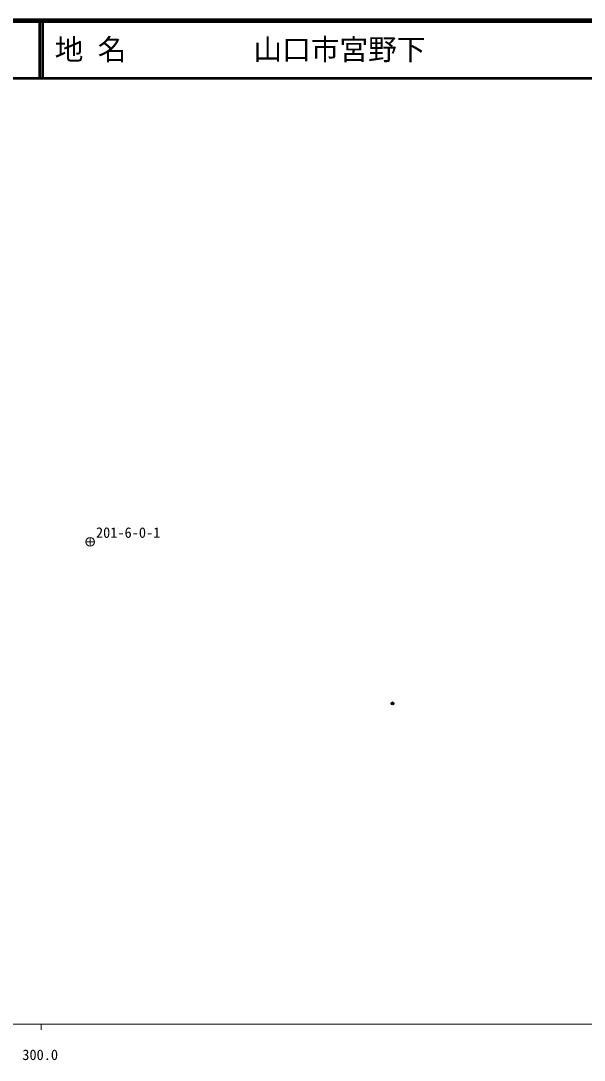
# Model space of a CAD drawing. Units: millimetres, scale not verified. Extents: x 40000 to 680000, y 20000 to 380000.
# Drawn here: x 364464 to 462705, y 198715 to 380000 of the extents above; entities that cross this region are included whole.
import ezdxf
from ezdxf.enums import TextEntityAlignment as Align

# ---------------------------------------------------------------- set-up
doc = ezdxf.new("R2010")
doc.units = ezdxf.units.MM
doc.header["$LTSCALE"] = 1000
doc.header["$PDMODE"] = 32
doc.header["$PDSIZE"] = 500
for name, color, linetype, lineweight in [('M-BMK-SRVR', 3, 'Continuous', 13), ('M-TTL', 2, 'Continuous', 140), ('M-TTL-BAND', 7, 'Continuous', 13), ('M-TTL-LINE', 7, 'Continuous', 50)]:
    doc.layers.add(name, color=color, linetype=linetype, lineweight=lineweight)
doc.layers.add('M-OTRS', color=6, linetype='Continuous')
doc.layers.add('M-TTL-TXT', color=7, linetype='Continuous')
doc.styles.add('ＭＳ ゴシック', font='')
doc.styles.get('ＭＳ ゴシック').set_extended_font_data('MS Gothic')

msp = doc.modelspace()

# ---------------------------------------------------------------- linework, layer by layer
at = {"layer": 'M-BMK-SRVR'}
for p, q in [((375796, 289138), (377296, 289138)), ((376546, 289888), (376546, 288388))]:
    msp.add_line(p, q, dxfattribs=at)
msp.add_circle((376546, 289138), 750, dxfattribs=at)
at = {"layer": 'M-OTRS'}
msp.add_point((429271, 260950), dxfattribs=at)
at = {"layer": 'M-TTL'}
msp.add_line((680000, 380000), (40000, 380000), dxfattribs=at)
at = {"layer": 'M-TTL-BAND'}
for p, q in [((40000, 205000), (579000, 205000)), ((368000, 205000), (368000, 204000))]:
    msp.add_line(p, q, dxfattribs=at)
at = {"layer": 'M-TTL-LINE'}
for p, q in [((367750, 380000), (367750, 370000)), ((368250, 380000), (368250, 370000)), ((40000, 370000), (680000, 370000))]:
    msp.add_line(p, q, dxfattribs=at)

# ---------------------------------------------------------------- texts
at = {"layer": 'M-BMK-SRVR', "style": 'ＭＳ ゴシック'}
msp.add_text('201-6-0-1', height=1833, dxfattribs=at).set_placement((383183, 289275), align=Align.BOTTOM_CENTER)
at = {"layer": 'M-TTL-BAND', "style": 'ＭＳ ゴシック'}
msp.add_text('300.0', height=1833, dxfattribs=at).set_placement((367844, 198195), align=Align.BOTTOM_CENTER)
at = {"layer": 'M-TTL-TXT', "style": 'ＭＳ ゴシック'}
for s, p in [('地 名', (370380, 375000)), ('山口市宮野下', (405024, 375000))]:
    msp.add_text(s, height=3666, dxfattribs=at).set_placement(p, align=Align.MIDDLE_LEFT)

doc.saveas('drawing.dxf')
